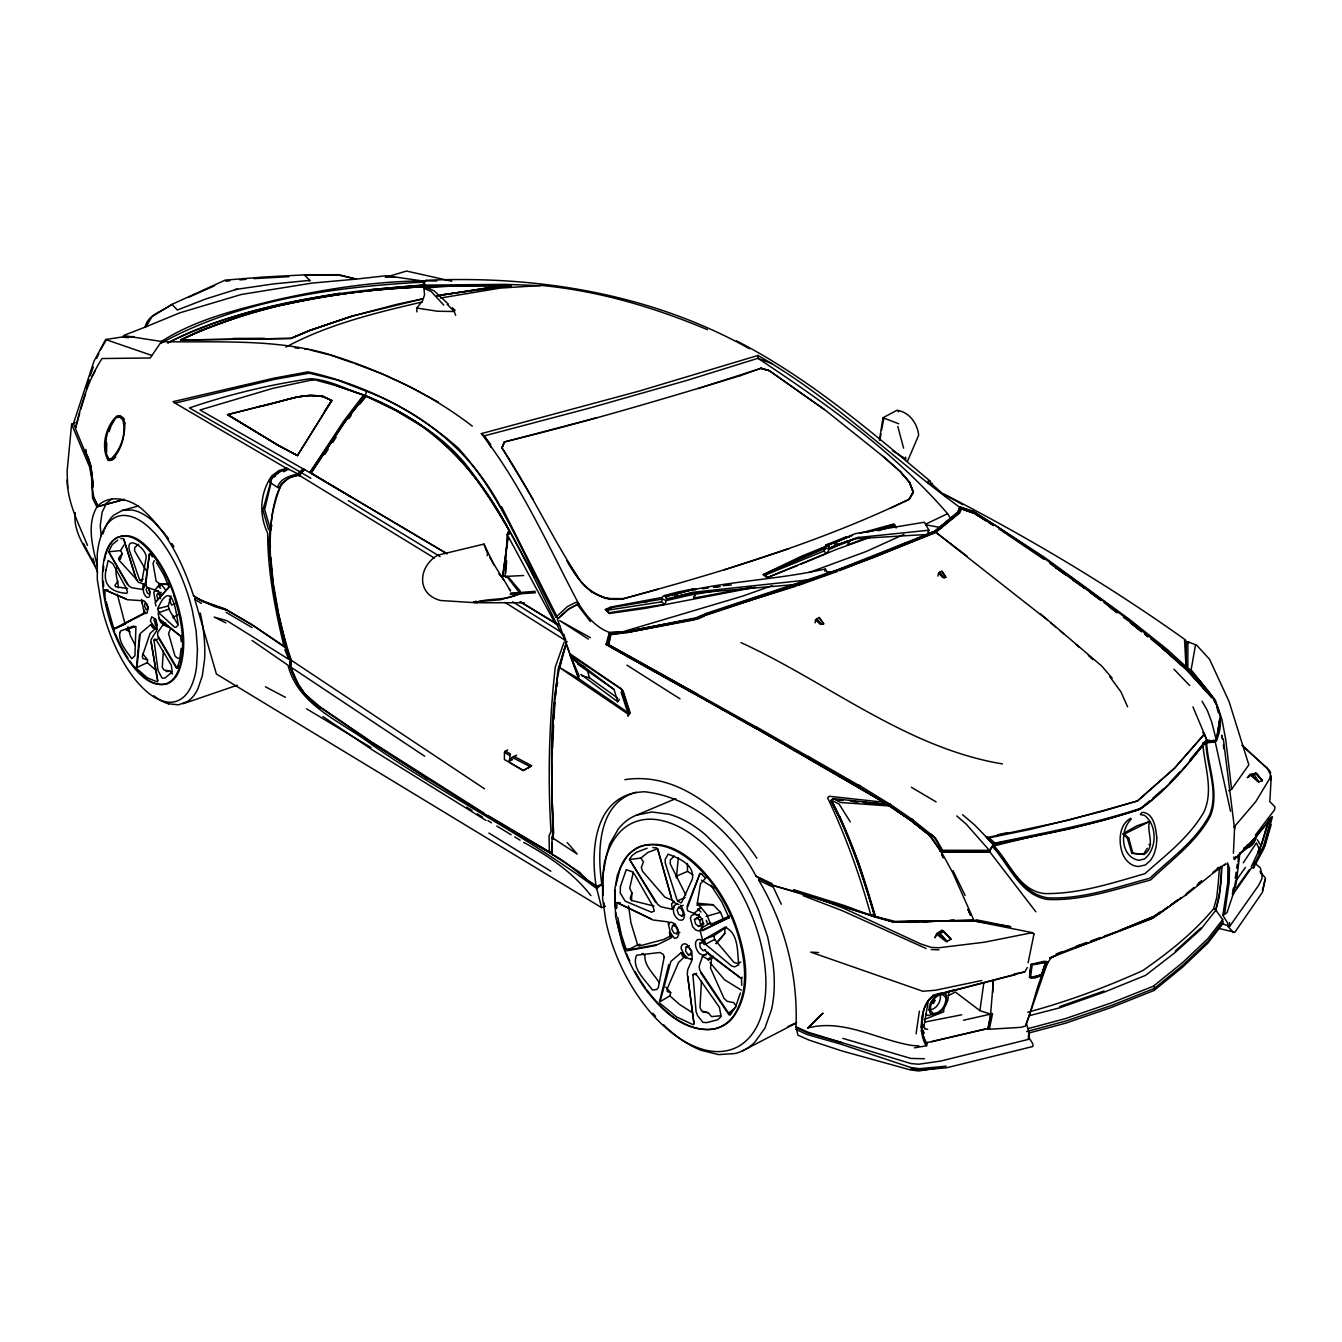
<?xml version="1.0" encoding="UTF-8"?>
<svg xmlns="http://www.w3.org/2000/svg" width="1342" height="1342" viewBox="0 0 1342 1342"><rect width="100%" height="100%" fill="white"/><g stroke="black" fill="none" stroke-linecap="round" stroke-linejoin="round"><path stroke-width="1.5" d="M508.886 534.2L508.903 530.04C477.886 469.499 428.266 418.905 363.548 395.085L336.406 385.758L315.269 379.937L310.187 380.34L272.812 388.358L200.008 409.998L304.819 469.817M730.216 1014.367L730.216 1011.935L734.896 1007.959M1228.735 790.723L1231.62 789.297L1225.716 739.425L1221.79 718.826L1215.298 699.97L1202.197 683.581L1187.821 668.501L1187.905 641.845L1188.844 642.08L1185.758 643.237L1186.143 669.49L1184.55 639.782L1188.056 643.17M702.587 930.711L729.008 917.592L701.245 930.61C701.95 929.402 704.5 921.803 701.262 918.029L698.008 915.177L687.658 910.748L687.037 908.584L700.021 873.256L687.02 906.538M552.216 764.588L552.199 797.802M507.679 749.859L504.475 752.325L504.391 759.522L523.414 770.493L525.997 769.268M1222.025 866.63L1219.358 896.221L1215.852 910.178L1200.889 929.218L1175.374 952.3L1145.615 975.332L1104.231 992.141L1059.727 1007.808L1028.844 1015.793M519.035 592.459L519.018 593.818C505.33 601.132 488.84 597.525 475.051 602.692L440.612 600.511C415.718 594.103 418.419 566.207 437.794 555.169L483.976 544.08L494.024 564.982M975.969 919.74L1010.845 926.752L972.916 920.713L893.202 921.92L773.361 885.468L758.951 878.473L758.784 880.335C784.969 924.303 798.104 975.651 796.024 1026.781L807.716 1032.132L841.92 1042.633L910.95 1063.552L918.515 1064.24L940.423 1061.119L1028.425 1039.396L1028.509 1035.168M716.293 943.778L724.814 933.395L724.948 927.322M127.943 626.731L130.258 635.437L135.324 645.385M1028.425 1039.396L1029.398 1033.977L1026.479 1023.577L1047.733 961.962M117.794 540.021L112.158 544.751L108.652 551.713L128.849 585.951L131.701 587.729L142.487 589.473L143.175 584.508M552.652 747.964L553.575 725.083M1261.799 873.81L1260.306 867.855L1254.166 862.554M553.34 838.901L552.434 804.026M615.206 889.863L615.173 907.041M993.399 980.314L990.329 1017.488L987.729 1028.643L931.415 1041.811M1253.713 773.982L1252.036 775.609L1258.997 781.95L1253.713 773.982L1256.85 773.546L1262.386 780.725L1258.175 781.983L1249.956 774.418L1255.894 773.227M692.908 974.929L696.112 1011.751L697.555 1015.592L702.973 1022.403L706.932 1022.587L717.668 1019.752L721.157 1016.582L719.429 1007.322L697.169 975.617L694.284 973.671L692.908 974.929L696.666 973.369M1233.415 853.21L1234.556 828.853L1223.367 739.224M938.595 573.084L942.872 577.647L945.842 577.362L941.967 571.239L938.595 573.084L937.907 576.121M505.095 575.567L507.175 534.502L509.037 530.023C480.486 478.155 441.82 429.792 386.127 405.603M815.533 619.803L820.381 624.365L823.703 623.829L819.207 617.521L815.533 619.803L815.097 622.856M136.448 667.645L139.484 635.085M631.478 900.817L631.914 892.866L629.683 888.152L633.39 872.065M701.463 981.119L700.004 1007.574L701.614 1010.861L708.257 1012.74L711.512 1016.599L720.587 1015.793M75.219 512.627C72.384 534.602 89.998 553.005 97.698 572.313M992.677 992.845L993.348 980.616M1269.918 800.184L1271.277 775.861L1270.673 779.903M553.944 718.909L554.917 702.42M423.77 285.98L424.022 282.088L425.917 280.327C537.37 275.295 651.088 293.713 749.373 348.685M702.671 922.373L700.776 929.956L698.394 930.945L695.441 929.754L692.64 926.668L690.358 918.482L691.482 915.529L694.334 914.305L698.008 915.177M103.351 571.021L103.669 566.19M703.728 942.738L703.913 939.92M655.735 902.545L629.515 859.383L632.082 855.491L636.645 852.22L647.129 848.245M163.355 651.021L162.265 667.209L163.909 669.893L170.333 671.285L172.464 674.053M685.913 947.267L685.645 951.075L688.161 954.833L690.979 954.783L691.247 950.975L688.714 947.2L685.913 947.267L689.318 945.674M741.723 985.313L741.505 978.67L707.184 953.021M116.687 567.599C114.506 574.779 118.465 580.918 118.314 587.88M505.699 573.403L506.655 561.006M508.719 534.15L509.037 530.023L534.686 577.513M483.137 813.319L551.428 853.16L552.216 842.877M552.552 838.767C552.921 773.126 545.439 704.634 566.794 641.291L559.966 666.907M181.136 648.303L179.61 660.314L177.144 668.333M708.324 952.384L702.47 956.292L699.148 966.374L699.769 970.199L729.276 1014.133L730.216 1011.935M755.412 587.276L646.139 608.228L609.52 613.495L605.376 609.57L610.392 607.104L661.925 597.442L664.005 595.613L678.314 591.906L692.925 589.037L695.626 589.792M512.577 759.572L509.205 761.199L510.48 753.969L505.213 750.983M161.208 343.099L161.409 341.455C196.167 319.245 237.182 309.465 276.804 299.803L278.499 299.417C330.333 287.976 383.678 279.908 436.787 281.015M155.907 670.329L147.335 662.68L147.586 659.845L142.806 653.873M636.209 792.216C597.525 802.835 597.173 851.784 601.82 884.244L596.922 886.19L596.704 888.555L601.568 907.611L605.326 906.236M1254.485 863.426L1253.512 867.905L1252.287 867.637L1251.365 866.613L1261.547 844.806L1269.247 818.721M106.739 442.894L106.538 453.059M676.385 877.869L678.331 857.857M1239.974 852.64L1236.217 883.153L1233.65 893.437L1232.208 893.94L1233.063 894.56L1226.957 912.677L1222.847 915.395L1227.762 882.701L1227.863 865.171M1238.062 858.293L1238.431 854.703M75.236 422.646L71.612 424.223L67.1 471.361L67.754 488.27M1265.137 879.597L1262.537 892.162L1234.858 932.254L1218.268 928.312M145.322 583.619L149.415 553.877L145.708 585.397L147.016 587.36L158.104 591.067L160.436 593.097L161.275 596.469M615.71 885.888L620.272 867.838L626.882 856.565A99.409 56.247 65.5 0 1 641.023 846.081C673.952 836.737 702.168 866.429 718.826 891.205A99.392 56.23 65.5 0 1 733.621 919.371C745.666 950.505 754.338 991.403 731.256 1019.635A99.392 56.247 65.5 0 1 715.974 1028.609C687.221 1034.028 662.713 1010.962 646.794 989.792M1028.408 1033.155L1065.665 1023.174L1111.444 1007.439L1154.07 990.463L1154.305 985.447L1182.772 962.466L1208.035 938.494L1222.663 919.572L1215.852 910.178M427.863 778.964L371.868 742.78L319.027 706.647C304.298 697.89 295.827 682.625 290.493 666.84L291.399 660.868C276.284 613.562 265.162 562.298 272.493 512.493C275.546 497.094 279.438 475.94 299.249 475.32L434.238 557.987M508.366 534.066L508.97 530.023C489.662 497.966 469.851 465.104 440.998 440.612M270.396 546.848C269.088 526.936 272.711 506.79 279.773 488.169M508.484 534.049L509.037 530.023M424.659 756.234L290.493 666.84L291.18 660.197L287.205 650.484L278.834 615.122L273.248 583.183M963.439 1020.256L990.631 1014.116L979.895 1010.627L983.854 982.696M1235.227 878.238L1236.116 872.199M1236.703 868.157L1237.29 864.131M1154.07 990.463L1182.822 966.928L1208.085 942.889L1222.629 923.917L1222.663 919.572M879.446 440.109L882.969 417.748L896.942 410.283C909.406 412.028 917.341 423.435 918.683 435.143L907.511 461.312M555.471 696.347L556.36 690.459M556.964 686.534L557.567 682.608M1219.895 718.675L1216.557 740.197L1215.617 741.505L1206.492 742.428L1199.782 748.584M880.067 439.79L880.956 434.003M881.56 430.161L883.942 418.251M1124.428 832.879L1136.758 825.884L1149.54 821.489C1146.236 832.711 1156.267 845.829 1144.206 854.418L1131.876 853.344L1127.28 837.995L1122.667 833.885M1219.66 719.564L1216.271 740.717L1215.215 741.874L1202.818 743.334C1204.294 765.896 1214.007 790.203 1203.875 812.095C1189.549 837.005 1166.064 854.888 1144.894 873.676C1112.216 883.053 1078.918 894.107 1044.546 893.587C1018.511 890.602 1009.201 861.279 993.03 844.923L996.888 843.933L992.996 844.99M1045.754 961.895L1041.627 974.644L1030.874 977.379L1029.633 975.986L1031.142 964.479L1045.754 961.895L1041.627 974.678L1035.202 976.926M919.387 1011.197L916.066 1033.843M921.132 1027.418L921.82 1023.309M922.508 1019.215L923.195 1015.122M1224.541 914.321L1229.188 882.063L1229.473 868.207L1227.477 862.839M1256.33 835.429L1253.411 843.615L1240.847 852.791M1202.197 683.581L1191.126 669.843L1195.521 644.848M871.361 803.12L863.141 802.348L887.599 804.529L755.227 727.918L607.322 644.999L609.285 633.86L610.644 632.619L625.842 631.73L695.71 617.907L706.077 613.428L836.804 570.098L935.189 531.029L958.607 512.241L960.57 507.477L973.638 511.856L998.381 527.322M610.644 632.619L607.272 644.982L610.056 633.273L624.785 631.897L695.995 618.477C765.309 592.174 837.911 574.326 905.431 543.057M1237.928 861.883L1238.683 857.89M1232.61 891.977L1233.382 888.068M1028.123 962.784L1033.977 934.015L1032.417 932.656L972.916 920.713L893.202 921.92L874.95 917.089L873.273 913.852M607.322 644.999L606.098 644.261L609.453 632.468L624.785 631.965L695.978 618.444M990.832 1013.26L988.131 1029.314L989.557 1028.106L992.61 1013.529M565.737 639.698L560.419 631.696C532.103 574.057 505.565 514.54 465.389 463.879C439.186 432.208 402.415 412.078 365.427 395.571L366.349 391.227L337.513 380.105L309.23 373.16L274.64 379.367L175.047 403.103L173.068 401.644L273.869 378.192L308.073 371.868C363.229 384.064 416.121 410.635 458.394 448.262C502.478 496.808 525.359 560.151 556.007 617.169L558.725 618.327M1235.63 880.989L1233.063 894.56M659.408 1001.904L668.702 964.713M958.49 512.946L959.715 507.276L960.721 507.091L973.889 511.554L1044.781 557.551L1129.914 619.702L1166.483 648.857L1185.54 666.219M958.356 514.12L959.715 507.276C891.793 457.874 831.419 397.333 757.928 355.462L638.96 391.143L481.342 433.617C521.552 485.217 548.257 546.127 578.67 603.766C586.135 615.844 595.731 627.419 609.453 632.468M985.665 1028.844L927.372 1042.533L926.601 1045.737L914.506 1047.834M104.491 560.201L105.313 556.544M271.906 525.41C265.263 543.627 272.443 564.076 272.611 582.831C277.308 608.681 280.679 635.202 290.409 659.744L289.822 665.615C295.341 682.491 305.07 698.461 320.52 707.888C305.087 698.394 295.391 682.491 289.822 665.615L290.459 659.694L286.098 648.136L283.95 646.207L251.508 624.382L225.171 608.899L200.797 600.327L193.55 595.764C182.881 563.321 167.515 531.281 141.313 508.484C129.218 498.738 109.054 493.621 97.261 506.504C88.371 489.729 95.685 469.012 85.519 452.237M145.573 584.256C142.101 587.964 142.772 594.724 147.134 597.475L148.727 597.324A6.811 3.07 72.2 0 0 148.777 589.104M1268.643 820.482L1260.943 845.628L1257.873 851.6M475.135 601.803L476.779 602.743L478.742 601.568L500.667 599.757L520.377 593.768L520.092 590.899L507.88 576.49L506.639 577.395M155.907 601.719L169.159 586.974L155.655 602.122M1257.521 833.6L1255.156 840.394L1251.281 845.762L1249.217 847.07L1246.332 846.165M676.804 933.78L677.676 930.476L675.563 926.366L672.577 925.561L671.705 928.849L673.818 932.958L676.804 933.78L679.84 932.354M824.81 571.256L825.397 568.991C775.911 580.147 724.11 581.052 675.244 593.936L675.865 597.358L667.008 599.589L665.229 596.133L688.463 590.782M1253.512 867.905L1263.912 848.63L1272.401 816.741L1254.804 838.381L1234.372 859.467L1233.684 857.035M740.381 992.963L735.735 1006.5L730.132 1015.089M1027.72 1012.22C1067.209 1001.652 1105.607 987.36 1142.847 970.534C1168.597 952.552 1193.558 932.925 1213.688 908.618L1216.724 897.462L1218.217 883.959L1219.341 868.693L1218.519 867.502L1217.345 868.291M79.664 413.202L75.42 428.668L90.904 465.993L93.219 484.898M80.721 409.344L85.552 393.86M157.366 629.297L155.269 618.997L151.747 616.834L150.388 621.128C158.624 634.145 159.245 624.55 150.874 640.184L157.786 680.813M693.982 1023.493L687.305 973.889L687.708 969.763L692.338 959.362L688.278 958.49L681.283 952.552L670.883 961.409L660.096 1001.702L669.826 995.865L670.715 992.661L665.85 987.108M421.17 425.733L395.185 410.266L365.225 395.823L344.995 421.623L311.042 473.038L447.154 553.827L304.399 469.465L299.081 475.689L300.591 475.303L288.413 469.046L280.495 471.461L271.856 478.054L262.898 510.01L268.601 529.704M170.988 595.814L168.287 606.03L169.411 610.14L177.731 624.349M1271.193 824.592L1264.869 846.265M848.966 537.303L846.634 536.75L826.068 544.869L824.827 546.731L801.057 556.393L763.212 574.644L766.919 577.748L826.89 553.156L829.322 549.348L839.555 544.936L849.838 541.145L847.205 545.003L868.274 537.421M158.977 611.398L158.205 613.512L159.396 620.054L161.057 622.738L163.422 623.862L165.72 623.174L163.087 624.735L157.735 632.401L157.584 635.303L176.792 667.712L178.251 666.068L177.312 667.779M509.255 589.104L510.48 591.017L501.371 575.651L498.956 573.822L500.801 575.903L506.823 576.49L519.404 592.56L519.018 593.818L510.094 594.321M145.037 327.331C147.704 314.347 162.197 311.696 171.323 304.668L225.171 280.126L264.106 277.006L305.322 274.808L338.972 274.707L356.318 279.102L386.16 275.714L422.545 280.948L424.072 282.072L425.129 285.997M472.283 426.135C429.926 393.508 380.642 370.442 329.746 354.573C275.194 338.352 217.521 342.713 161.342 341.64L150.254 357.978L102.009 358.532C88.421 379.585 81.325 403.908 75.538 428.048L73.357 423.787L93.99 361.166L105.649 339.526L123.799 336.741L133.932 336.59M631.914 892.866L630.153 898.519L631.914 900.516L654.024 906.085M676.871 903.485L674.523 905.565C671.872 910.681 674.221 917.106 679.102 919.924L681.904 920.226A8.656 4.949 65.3 0 0 683.296 910.648L681.468 906.638M670.899 935.76L663.82 939.434L639.798 945.858L638.373 945.825L640.084 944.248L637.618 944.902L627.62 950.136L658.05 944.399L670.228 938.393L671.604 937.404L668.534 924.839L669.239 922.575L671.268 922.222A8.622 4.915 65.5 0 1 678.448 931.281M563.858 634.179L566.223 643.741L558.222 668.819C551.226 723.271 550.203 778.427 553.709 833.181L551.981 837.492L552.048 854.351C569.075 862.554 580.952 877.232 597.039 886.357M1025.774 1024.869C1034.783 1002.776 1037.517 976.674 1051.524 957.198M86.19 388.392L89.025 379.4M896.137 528.043L894.426 524.504L866.63 532.438M125.863 598.851L104.793 589.775L105.045 594.875M123.95 545.053L120.545 550.589L122.206 553.558L120.243 559.413L118.7 558.775M102.982 533.948L104.055 530.744M105.733 554.716L107.394 549.834A77.953 34.657 72.6 0 1 114.624 539.149C134.25 526.517 152.787 551.495 161.745 566.425A77.937 34.64 72.6 0 1 172.145 587.897C181.74 614.334 189.054 644.848 178.587 672.124A77.937 34.64 72.6 0 1 170.769 681.937C163.875 686.701 154.816 684.386 148.325 680.075M564.059 642.264L555.286 667.075C549.13 721.61 547.586 776.666 550.975 831.436L549.079 835.814L549.331 852.036M941.648 1067.41L918.834 1070.95L910.446 1069.943L841.904 1050.937L808.924 1040.05L797.869 1035.118L796.024 1026.781M90.166 375.81L93.336 367.037M109.037 431.688L110.883 426.622M556.007 617.169L567.398 606.567L576.037 602.256L578.67 603.766L568.857 609.033L557.383 619.098L569.713 653.588L620.725 688.463L622.571 690.677L629.7 712.837L627.821 716.142L630.103 712.787L623.174 691.197L621.547 689.318L569.88 654.695L578.821 678.716L629.499 713.558L626.831 711.344M609.587 612.623L664.877 604.336L666.236 600.562L695.257 593.986L693.73 598.079L751.671 587.293M339.878 293.193C281.065 303.577 221.027 315.018 167.633 342.982C246.576 303.778 335.869 291.382 422.931 285.125L424.072 282.072C334.41 286.886 240.855 299.534 161.141 343.116L161.409 341.455L123.447 335.617M157.735 608.647C171.776 576.657 176.523 612.556 178.167 625.07L176.003 627.301L174.494 627.133L158.691 612.69L157.735 608.647L168.287 606.03M272.661 477.047L269.725 482.214L277.593 487.465C279.723 478.96 289.62 475.638 297.287 474.179L303.107 468.71M883.137 456.414L900.163 471.478L909.457 482.298L913.499 492.061L909.239 499.258C818.167 542.923 721.073 572.178 623.845 598.566C606.517 601.635 589.524 593.919 579.442 579.694C551.512 537.035 530.174 490.417 501.925 447.892L504.374 441.904C583.804 422.663 662.193 399.396 740.348 375.626M170.786 628.123L168.572 633.558L174.997 656.003L177.48 658.117L180.684 658.603M533.042 499.241L502.009 447.909L504.424 441.988L596.989 417.681M501.925 447.892L504.424 441.937M973.889 511.554L973.286 512.829L973.638 511.856M693.73 598.079L695.341 594.238L721.057 589.893M608.178 611.885L606.852 610.291L661.321 601.904L662.545 599.018L666.236 600.562M159.446 618.058L159.497 619.266L176.255 632.803L180.801 636.192L182.176 635.202M1258.41 853.026L1260.104 849.134M96.708 358.431L98.905 353.416M1192.921 706.882L1204.076 733.319L1203.187 735.332L1174.3 768.446L1137.664 800.771L1103.879 810.887L1031.579 829.121L989.104 837.844L985.632 836.586M1256.095 837.005L1251.298 844.755L1248.043 846.047L1247.02 845.108M1253.361 866.093L1263.577 845.846L1271.411 817.194L1270.773 818.335M742.126 977.161L741.505 978.67L704.416 950.153M1234.372 859.467L1235.764 856.515M601.568 907.611L216.398 674.003L194.808 599.287L195.697 597.408L193.55 595.764M124.051 499.476L105.917 504.407L102.093 512.241L100.231 525.829L101.22 535.676M124.471 335.114L146.093 326.743L151.965 316.628L172.028 304.399L177.345 310.019L205.695 298.998L237.467 289.016M487.112 555.672L487.75 554.38L483.976 544.08M666.773 599.555L693.898 593.349L667.008 599.589L666.32 596.2L665.229 596.133M142.487 589.473L144.114 586.236M154.364 560.587L153.005 563.254L156.192 581.422L161.761 585.112L165.703 590.027M990.95 848.144L989.171 851.549L986.437 851.952L941.061 851.885L931.314 836.787L911.621 821.036L887.8 804.697M891.256 507.796L909.239 499.258L913.114 492.095L909.574 482.298L900.281 471.495L883.086 456.431L824.525 409.545L769.318 370.694L760.914 368.245L740.281 375.693M161.258 592.359L157.735 593.416L156.729 595.278L157.651 598.817M1029.482 977.563L1030.874 964.462L1044.328 961.224L1046.945 961.711L1042.566 975.215L1035.454 977.848L1030.941 978.284L1029.817 976.959M683.162 905.296L678.566 907.427L677.106 910.077L678.716 914.405L681.803 916.1L684.873 914.674M836.821 541.581L846.433 537.689L827.192 545.288L855.491 533.596L924.353 522.239L928.999 530.207L927.825 532.338L933.495 533.328M1026.227 1024.751L1025.523 1026.043L1020.725 1027.351L988.131 1029.314M681.803 916.1L683.279 913.432L681.652 909.104L678.566 907.427M92.078 376.381L94.963 371.281M909.104 499.224L913.164 492.078L909.524 482.315L900.147 471.495M105.917 504.407L96.943 506.991C86.274 524.688 92.799 547.637 97.463 566.425M926.601 1045.737L925.494 1044.646C918.029 1031.73 920.377 1000.411 935.944 994.925L1024.768 971.91L1027.318 967.515M960.57 507.477L957.4 512.476L933.881 532.137L932.539 531.818M100.365 350.061L105.75 340.851M297.488 455.542L331.675 400.671L322.214 395.924L309.868 395.504L297.555 396.913L227.687 414.644L278.499 445.527L297.438 455.492L331.726 400.604L322.164 395.94L309.901 395.487L297.723 396.98L227.536 414.628L278.582 445.578L297.488 455.559L278.582 445.578L227.536 414.628M629.515 859.383L657.681 904.424L661.002 906.806L672.292 909.289L674.523 905.565M985.062 850.912L939.702 850.845L943.023 851.818L986.856 852.17L989.557 851.549L993.03 844.923M299.081 475.689L301.011 472.468L304.919 469.65L300.96 472.451L310.858 478.272M505.598 577.379L506.286 576.272M111.487 424.944L114.657 419.861M370.962 289.604L422.898 285.141L425.917 280.327M937.001 933.428L935.005 937.605L937.001 933.428L941.916 930.241L943.174 930.744L950.941 939.266L946.362 941.765L937.186 934.653M270.782 477.333C259.828 494.326 259.073 515.06 267.662 533.16C267.679 571.457 275.076 609.117 283.95 646.207M1144.189 853.126L1147.259 848.329M311.109 473.072L345.028 421.656L354.624 408.572L365.963 396.326L359.673 404.244M704.466 939.266L725.015 927.238C738.922 933.059 737.278 952.434 738.721 964.864L734.577 966.844L731.876 966.173L705.506 944.265L704.466 939.266L713.843 935.76L726.659 926.986M324.798 454.401L328.22 449.218M332.749 442.407L336.154 437.291M1204.076 733.319L1207.297 741.74L1216.305 740.113L1217.144 738.872C1232.744 698.779 1188.693 673.936 1165.577 649.847M153.994 640.235L154.816 639.027L156.41 640.184L171.273 665.196L172.246 671.939L164.915 678.113L162.046 678.079L158.054 670.581L153.994 640.235L157.5 639.228M324.395 411.39L331.726 400.654C308.375 387.234 281.048 403.741 257.161 406.861M650.836 918.683L617.001 902.545L616.649 908.517M1243.279 862.822L1256.447 842.86L1259.148 848.916M1233.65 893.437L1251.499 867.838M1231.62 789.297L1248.832 764.823L1229.071 701.564L1209.578 659.308L1196.628 645.15L1187.905 641.845L1185.758 643.237L1186.412 669.591L1201.224 685.745L1186.496 669.591L1162.172 648.152M1222.629 923.917L1229.758 926.248L1258.561 885.468L1261.933 878.708L1262.151 875.588L1260.49 872.25M1245.359 867.452L1236.385 880.151L1236.234 875.991M1236.821 887.431L1249.486 869.515M117.962 581.12L114.909 585.414L115.597 586.706L127.574 588.551M580.868 674.372L617.689 701.732L614.099 689.536L570.954 656.926L569.88 654.695M713.273 956.242L711.562 958.574L710.505 968.119L724.026 998.431L727.179 1001.3L733.789 1002.659L736.473 1006.634M348.769 418.704L351.151 415.466M345.028 421.589L365.242 395.924M702.47 956.292L708.408 959.564L710.22 957.114M826.84 546.194L763.212 574.644L765.024 575.181L823.602 551.21L825.884 548.157L829.322 549.348M617.689 701.732L619.484 699.367M832.074 543.476L827.444 545.573L829.406 548.408L835.848 545.037L833.617 542.789L835.932 545.691L831.034 547.737M1255.34 835.177L1274.665 809.679L1274.9 806.777L1269.515 801.325M1222.931 921.87L1208.32 940.826L1183.191 964.881L1154.321 988.417L1111.713 1005.393L1065.934 1020.994L1026.664 1031.545M122.206 553.558L118.901 557.718L119.371 560.62L137.471 580.365M893.202 921.92L875.353 916.569C864.03 876.628 850.895 836.871 831.369 800.1L833.147 798.591L887.297 804.395L908.618 818.838L928.765 834.489L941.799 852.707L952.619 872.451L973.873 920.243L972.849 920.713M416.892 311.881L416.808 308.039L422.428 301.011L424.542 294.988L423.921 288.262L426.421 287.674L434.087 290.811L448.262 303.997M509.205 761.199L512.275 757.374L516.586 755.177M1247.255 777.756L1249.956 774.418M1269.482 819.928L1253.881 838.935L1238.498 855.122M1189.7 760.226L1205.116 741.505L1214.091 740.599M154.867 590.144L157.534 586.924L161.761 585.112L157.987 586.202M1202.717 732.413L1204.411 734.292L1174.451 768.295L1137.664 800.771M1204.411 734.292L1207.045 740.499C1187.1 764.571 1167.322 789.213 1141.824 807.733L1140.901 808.203C1093.344 824.005 1043.975 832.896 995.026 843.095L992.711 843.984L987.041 838.079M1179.652 772.069L1170.19 782.118M715.94 943.426L724.814 933.395M309.163 281.149L309.868 280.361L304.5 275.093L338.05 274.993L356.318 279.102L312.032 283.095L241.359 294.468L179.845 312.82L146.093 326.743M911.587 818.922L935.408 837.911L942.57 850.274L989.322 850.325L994.103 845.024L974.46 824.793L962.566 814.711M1234.019 827.108L1255.776 801.644L1269.784 778.394L1270.388 774.368L1267.2 768.261L1241.937 745.38M1248.446 777.37L1250.375 775.24M270.044 481.862L271.084 482.617L264.659 509.675L270.396 529.134M693.663 913.583L701.111 907.712L706.781 914.422L710.639 924.437L729.612 915.965M283.85 471.83L288.413 469.046L287.003 468.157L279.086 470.572L271.856 478.054L275.328 476.225M630.254 859.467L641.023 858.041L647.733 852.489L657.647 848.748L671.889 899.559L673.751 902.461L678.884 904.575M123.162 624.181L140.021 616.028M832.476 799.497L830.983 800.973C850.66 837.458 863.208 877.349 874.967 916.938L803.942 893.94L773.529 885.67L756.15 876.292C733.94 834.137 693.462 797.249 644.663 791.763C595.043 793.457 590.144 847.909 596.1 885.972M1163.078 789.113L1152.744 798.356M674.271 856.028L670.346 859.87L670.262 863.946L685.779 894.896M807.85 1027.989L822.864 1013.294L807.85 1027.989C843.632 1018.444 877.685 1040.016 912.275 1045.502L919.002 1045.921M684.386 956.846L678.549 962.533L667.108 989.004L667.259 991.52L670.715 992.661M933.445 1003.464L935.055 1000.193L932.724 1002.508L933.445 1003.464L930.811 1002.373M155.42 628.526L150.119 633.407L142.269 656.372L143.04 658.62L147.586 659.845M703.745 924.051L698.578 926.433L695.525 923.917L694.485 919.522L699.601 916.234M698.578 926.433L703.694 923.145M559.48 617.236L568.371 609.117L578.67 603.766M815.835 897.63L843.715 908.266L920.679 943.896L931.18 947.368L938.595 947.788L984.34 942.218L1032.417 932.656M1175.223 951.126L1200.738 928.077M303.812 469.113L298.813 474.984L289.302 477.853L281.317 483.841L279.522 487.649L277.593 487.465M115.764 457.052L112.46 459.853L109.843 460.121L107.947 457.672M614.099 689.536L577.798 664.223L584.827 666.94M706.513 877.215L700.474 883.707L697.236 903.736L701.111 907.712L697.655 909.121M936.582 531.566L958.524 513.198L961.09 508.803L974.359 513.516M138.595 544.298L134.77 547.502L134.552 550.79L146.01 570.283M601.82 884.244L603.346 887.985L601.82 884.294L596.704 888.555C525.661 835.227 444.588 795.336 371.415 744.374C341.472 721.409 298.192 705.875 288.01 665.246L252.061 640.453M825.884 548.157L767.976 572.749L765.024 575.181L767.171 576.892M1149.691 800.872L1139.073 809.679L1105.288 819.828L1069.306 828.953L994.539 844.554M153.86 627.133L150.841 624.584L140.222 633.541L137.001 667.427L147.335 662.68M933.747 532.137L957.618 512.476L959.715 508.098L973.252 512.812M1202.885 743.334L1205.116 741.505L1214.242 740.599L1205.921 740.818C1187.267 766.299 1166.215 790.186 1140.65 808.941C1093.109 824.76 1043.891 834.489 994.724 843.598M937.639 994.724C932.136 998.633 926.483 1006.903 930.526 1013.512L932.69 1014.669C941.614 1014.72 950.069 1002.692 945.54 994.556L943.392 993.399M829.406 548.408L848.731 540.658L847.976 541.044M1185.338 895.567L1210.635 875.185M1198.339 883.372L1201.476 880.838M1186.143 893.806L1193.994 887.481M1197.131 884.965L1201.845 881.174M1212.967 872.334L1219.375 867.284M144.215 613.009L114.64 628.542L125.141 624.248L117.324 594.338M939.098 934.955L940.407 933.026L944.08 931.65L950.941 939.266L943.577 931.902L942.034 931.6L938.93 933.797L947.368 941.665L940.474 933.898M97.261 506.504L104.173 504.877L111.856 499.056M1211.558 874.38L1225.246 864.03M1167.959 906.856L1151.419 918.8L1075.11 947.955M1171.264 904.474L1177.873 899.694M1181.43 897.597L1153.382 917.861L1049.679 958.054M271.285 476.192L279.086 470.572M1160.042 911.99L1153.432 916.737L1117.92 931.13M690.711 959.496L692.187 958.44L691.868 951.327L686.953 944.567A8.656 4.932 65.7 0 0 681.082 948.408L684.974 955.957M1158.045 914.472L1186.227 894.661M674.271 901.22L671.604 903.803L672.292 909.289M702.621 927.473L710.74 922.591L707.57 924.47M606.852 610.291L610.694 607.708L662.545 599.018M1248.194 846.215L1243.715 847.993M1234.556 828.853L1235.093 826.638M174.376 616.783L177.781 614.619M835.11 545.506L857.236 537.605L928.999 530.207M527.658 768.278L530.979 766.299M510.245 762.81L523.145 770.576L531.7 765.678L514.103 756.418M834.137 542.94L835.731 542.034L837.156 544.265M141.497 599.371L144.231 613.21M1224.256 865.154L1226.353 863.98M141.564 615.19L144.634 613.495M285.88 347.108C328.304 324.244 375.794 312.787 422.428 301.916M1051.474 957.802L1056.959 954.917M128.949 337.479L123.179 337.245L128.798 337.429M705.506 944.265L714.632 939.467L713.843 935.76M1256.129 773.109L1251.935 774.686M938.93 933.797L940.407 933.026M741.941 1051.138L796.578 1022.856M948.358 995.63L955.336 992.006L979.895 1010.627M168.538 703.812L178.536 704.818L187.444 701.547A97.228 43.514 72.6 0 0 197.861 688.899L202.357 675.714L204.571 659.341A99.895 44.705 72.6 0 0 201.753 620.038L200.277 613.026M188.719 297.236L214.619 285.729M1252.036 775.609L1253.68 774.787M131.063 620.574L114.255 629.079M839.505 540.323L846.634 536.75M385.506 277.324L406.525 271.05L451.868 281.233M180.667 340.08C283.162 291.08 399.279 284.252 511.185 285.645L488.924 287.758L436.787 295.861L488.941 287.674L511.101 285.678C399.144 284.118 283.128 291.415 180.482 339.996L290.862 338.419L309.985 330.434L351.94 316.142L422.73 298.847L396.578 304.399L351.99 316.209L309.901 330.367L290.778 338.436L180.482 340.029L201.266 330.182L240.671 316.192M925.879 524.051L947.569 513.684L950.589 518.364M1050.081 957.852L1054.091 955.94M672.577 925.561L675.613 924.152M688.161 954.833L691.214 953.407M705.54 949.733L703.04 950.69L700.172 947.469L699.803 943.258L704.416 941.128M696.515 917.643L699.585 920.159L702.671 918.75M694.485 919.522L699.115 917.391M385.506 277.308L394.766 276.972M697.135 619.316L704.449 615.978M903.954 534.401L866.227 551.495L808.991 572.531M787.687 1026.613L794.85 1023.376M813.403 579.325L692.187 592.376L667.393 598.817M677.559 900.868L681.082 902.965L681.921 901.908L692.438 878.842C694.586 864.583 678.951 858.192 668.131 854.166L665.162 859.45L665.263 863.04L676.62 898.754L677.559 900.868L685.091 897.496M935.458 1013.613L928.094 1015.525L925.443 1013.998M675.932 876.443L687.49 871.377L687.372 863.376M827.444 545.573L834.087 542.688M740.818 962.063L737.412 963.522L733.873 962.331L714.632 939.467M831.285 547.62L842.457 543.057M290.862 338.419L309.901 330.367L351.99 316.209M1149.54 821.489L1124.328 834.12L1128.723 838.163L1132.9 853.244L1144.206 854.418M603.195 895.064A127.255 72.317 65.5 0 1 604.504 862.436L609.687 843.984L618.226 829.155A123.867 70.421 65.5 0 1 636.561 815.148L675.831 798.607M1119.949 930.459L1157.223 914.925M801.359 563.992L836.284 549.448L869.935 537.421M708.14 960L711.562 958.574L708.408 959.564M835.965 542.202L852.388 535.458M932.69 531.902C858.88 564.613 782.185 589.792 705.355 614.368M766.919 577.748L797.534 565.536M1033.977 934.015L1032.183 932.875M1057.177 954.162L1080.243 944.969M138.444 505.968L122.441 510.396L114.003 514.992A97.178 43.447 72.7 0 0 104.609 529.151M924.051 1019.568L943.694 1011.834L943.745 1008.429L947.821 1000.427L948.794 991.587M1055.902 954.128L1061.639 951.897M699.803 943.258L702.302 942.285L704.215 944.449M849.469 540.91L858.997 537.32M687.372 591.117L692.925 589.037M175.466 603.598L171.575 605.041L169.428 599.488M839.371 570.719L935.022 532.875M860.121 533.277L893.789 523.967L895.064 526.014M1076.888 945.959L1086.684 942.436M1090.593 941.027L1100.39 937.521M1104.298 936.112L1116.058 931.885M772.036 585.682L742.864 596.049L620.004 632.602M797.97 585.498L837.492 571.407M158.691 612.69L169.008 609.033M1059.593 1006.601L1104.097 990.95M135.777 626.395L125.93 629.784L130.124 631.847M183.166 703.745L237.282 685.208M706.278 615.139L752.745 599.622M643.036 953.407L641.795 953.827L644.982 955.135C643.791 965.619 654.225 974.158 659.14 982.663M836.989 544.886L855.676 538.729L924.001 534.636M724.412 569.847L788.794 548.66M234.934 289.57L273.399 283.934L309.868 280.361M754.724 599.018L796.007 586.118M139.702 580.214L141.833 581.489L145.775 559.597C149.583 549.968 125.712 533.294 129.302 550.035L139.702 580.214L143.191 579.14M698.041 388.593L760.948 368.329L769.369 370.694L824.441 409.629M636.561 815.148L651.843 811.994L668.886 814.225A127.373 72.434 65.4 0 1 705.238 834.539L722.868 851.935L738.989 873.256A124.169 70.707 65.4 0 1 758.565 910.329L767.641 936.733L772.908 962.935A127.423 72.468 65.4 0 1 771.449 1009.771L764.89 1028.19L754.841 1042.147A124.068 70.522 65.3 0 1 734.577 1053.587L718.524 1054.611L701.329 1050.35A127.305 72.334 65.4 0 1 666.471 1027.603L663.703 1024.835M878.121 530.778L895.399 525.494M1136.758 801.224L1068.249 820.264L987.007 837.626M942.034 931.6L943.04 931.298M1207.045 740.499L1205.921 740.818L1209.528 740.18M954.229 989.842L932.656 996.049L928.396 1000.193L923.967 1026.462L924.705 1028.71L927.658 1029.381M706.093 916.401L720.503 912.308L723.539 919.622M1015.324 974.661L935.357 995.378C920.142 1000.83 919.136 1030.975 926.165 1043.824M590.765 591.436L605.812 598.482L623.829 598.666L658.1 589.188M932.623 995.378L942.436 992.661M104.173 504.877L124.269 499.409M1028.224 1028.593L1065.582 1018.561L1111.31 1002.893L1153.935 985.984M666.32 596.2L674.456 594.02L675.865 597.358M675.244 593.936L688.396 590.43M667.008 599.589L665.666 596.435L674.54 594.154M665.666 596.435L684.269 591.99M994.372 844.42L1008.11 840.981M1041.241 834.254L991.822 846.433M427.729 287.742L457.001 285.661L511.101 285.678L442.86 294.636M440.327 298.041L499.912 288.127L541.715 285.46C598.817 290.929 654.711 307.486 707.469 329.696M644.261 602.105L648.253 601.25M981.757 980.532L935.391 990.245L922.843 991.252L810.753 952.132L818.586 952.552M997.727 834.707L1007.909 832.577M611.331 608.379L605.376 609.57L609.52 613.495M1014.116 974.024L1024.768 971.91M284.168 304.634C332.598 294.586 381.916 286.853 431.487 286.92M925.678 1021.883L961.711 1014.804M625.892 632.753L695.106 619.702M656.423 945.405L627.184 950.757M120.545 550.589L109.256 551.747M826.068 544.869L829.222 544.382M703.56 588.618L707.519 588.014M713.458 587.142L719.413 586.253M122.441 510.396L132.254 510.061A99.862 44.689 72.6 0 1 154.229 522.29L165.418 534.452M120.948 538.729L123.112 538.427M929.369 921.182L923.229 922.038L933.529 921.35M624.886 779.668C680.042 771.08 728.32 815.617 756.854 858.243M989.557 1028.106L987.729 1028.643M629.7 712.837L627.754 710.488L621.967 691.583M1149.02 844.537L1150.614 844.336M706.177 954.816L702.772 955.219L699.316 953.39A8.723 4.949 65.5 0 1 695.793 941.816L697.471 939.568L700.172 939.484L703.158 941.53M692.271 589.708L696.263 589.255M702.235 588.584L708.224 587.897M714.196 587.226L720.184 586.555M114.036 627.905L117.039 627.57M932.422 483.422L927.976 483.288L928.127 481.09L930.526 481.442C869.465 430.128 807.834 377.488 736.473 340.834M1131.876 853.344L1132.9 853.244M624.064 632.921L610.392 634.716L608.379 645.854L636.98 661.958M225.791 281.183L229.834 280.814M239.933 279.891L246.005 279.337M254.091 278.616L288.815 276.687M723.372 585.666L731.356 584.961M520.713 592.443L535.19 591.285M800.486 584.089L690.727 593.416L675.731 596.687L674.456 594.02M104.793 589.775L107.981 589.91M950.019 920.243L954.128 919.958M520.377 593.768L535.424 592.795M924.47 1058.737L910.899 1058.435L842.826 1038.372M626.714 949.23L630.119 949.046M118.163 417.026L121.434 416.842L124.437 419.375M507.31 576.339L523.632 575.517M165.922 671.503L170.333 671.285M617.001 902.545L620.373 902.814M510.799 592.963L519.404 592.56M959.983 508.098L973.286 512.829M696.8 905.145L712.971 904.693L720.503 912.308M928.983 1009.922C935.911 1009.972 941.027 1002.071 940.407 995.596L939.35 993.785M932.036 921.266L896.154 921.635L875.353 916.569L858.662 863.208L839.656 816.305M944.583 920.947L973.873 920.243L896.154 921.635L925.762 921.417M386.462 276.955L387.62 276.938M232.938 338.436L264.491 338.318M524.286 602.759L476.779 602.743L475.89 601.065M422.898 285.141L504.894 284.353L540.189 285.661M623.845 598.566C597.475 603.85 577.815 582.092 567.096 560.755M159.346 584.256L169.109 584.407M697.404 903.233L712.971 904.693M158.675 584.072L168.522 584.324M946.227 1066.185L919.371 1068.702L910.564 1067.444L840.914 1044.177L807.263 1034.565L795.806 1029.364M931.231 949.549L938.88 949.851M652.833 847.607L656.607 847.842M890.602 806.056L840.713 802.499L833.147 798.591L830.883 800.805C850.476 837.442 863.107 877.4 874.95 917.072M842.675 800.419L838.599 800.05L842.591 800.419M859.014 801.912L850.845 801.174L856.968 801.778M875.47 803.506L887.8 804.663L910.245 819.979L929.922 835.764M295.005 347.863L298.83 348.333M304.567 349.037L308.375 349.507M1127.28 837.995L1128.723 838.163M168.069 627.066L163.087 624.735M158.104 591.067L155.555 590.732L153.76 592.074L155.286 601.25M910.581 1068.937L919.438 1070.161L946.462 1067.813L1032.887 1046.492L1032.921 1043.959L1029.247 1038.188M702.503 1011.935L708.257 1012.74M826.756 571.608L830.664 572.313M925.577 524.772L941.899 527.792M157.35 681.937L147.301 677.827L136.934 668.769M416.808 308.039L437.693 311.26L454.233 311.495L454.988 310.136L452.288 307.721M1002.424 763.917C906.152 747.88 827.947 682.508 740.985 642.6M1045.636 962.516L1032.149 964.965L1030.706 975.986L1031.579 977.077M700.474 873.776L701.95 874.145M310.27 349.994L329.209 354.858M299.266 471.411L189.49 407.934C228.694 394.498 269.155 384.751 310.153 378.729C329.411 379.534 347.226 389.918 365.427 395.571L363.548 395.085L343.887 420.868L309.968 472.418L344.76 421.187L364.588 395.538L365.963 396.326M160.201 619.769L180.801 636.192M898.704 423.77L882.969 417.748M141.229 600.646L127.373 599.706L105.381 590.094M581.673 675.647L589.507 677.844L617.806 698.159M793.541 889.629L844.823 905.665L874.967 916.938L871.444 914.758M841.92 1042.633L807.985 1033.021L796.443 1027.62M760.914 368.278L769.318 370.694M226.681 610.09L214.468 606.534L195.63 597.375L202.105 601.384L226.63 610.09L253.168 625.573L286.098 648.136L284.873 649.83L288.882 659.375L226.899 620.692L214.2 617.085L225.859 622.889M1185.842 643.288L1186.798 643.59M926.131 948.526L842.139 910.614L803.204 895.701M693.361 1024.785L676.569 1016.951L660.063 1003.346M105.649 339.526L151.663 355.378M552.048 854.351L579.476 872.065L587.159 880.235L596.922 886.19M146.412 584.844L138.561 582.327L136.498 579.929L123.732 539.081L135.777 577.949M336.406 385.758L365.427 395.571M331.105 355.345L352.862 362.877M974.762 512.577L961.694 508.199L959.731 512.963L936.33 531.784L873.91 557.4L798.859 584.726L707.2 614.267L696.85 618.763L628.475 632.317L610.962 634.112L608.647 644.848L696.934 693.915M354.842 363.548L381.933 373.814L410.702 387.083L438.431 402.181M772.573 363.867L757.978 358.297L687.121 380.34L588.618 408.337L484.311 435.882L481.342 433.617M927.372 1042.533L925.795 1041.912L921.166 1030.706M672.644 900.297L664.961 897.211L642.482 871.226L641.308 867.418L643.439 861.95L641.023 858.041M1187.821 668.501L1191.126 669.843M943.594 493.822C1027.335 536.985 1108.911 585.263 1185.607 640.017M423.921 288.262L431.151 291.499L443.766 305.087M520.126 601.853L558.389 625.171M756.15 876.292L772.12 883.657M758.784 880.335L773.327 887.23L781.296 904.223M366.349 391.227C423.787 413.017 472.787 453.579 501.287 508.299M512.275 757.374L529.973 766.534M617.639 902.948L652.95 919.975L668.383 921.92L668.534 924.839M265.431 686.802L285.393 697.32M671.604 937.404L669.977 936.531L669.423 932.22M946.613 495.785L962.868 504.709M606.098 644.261L754.271 726.995L883.875 802.248L829.222 796.276L827.595 797.785C845.51 835.479 859.752 874.867 870.773 915.093M691.616 1012.17L679.388 1004.353L669.826 995.865M638.792 662.965L694.804 694.116M757.106 727.515L607.54 643.975M590.379 637.651L559.681 620.608L588.4 639.077M695.424 694.2L756.452 728.857M808.136 756.318L860.222 786.127M808.689 758.666L859.232 787.402M755.882 726.559L809.411 757.291M755.328 727.884L857.924 786.395L889.142 805.72M350.883 496.892L311.042 473.038M226.093 612.321L252.145 627.603M823.602 551.21L826.89 553.156M911.403 787.301L936.146 801.912M306.53 708.794L370.962 747.511M484.512 814.326L552.719 854.518L484.563 814.326L426.303 777.806M473.508 601.77L475.051 602.692M487.834 815.416L551.428 853.16M175.047 403.103L288.681 469.633M348.35 500.65L440.075 556.595M520.344 601.702L559.631 625.473L556.259 623.107M496.808 826.051L511.151 834.758M514.741 836.938L520.109 840.193M523.699 842.373C548.895 856.179 573.151 872.719 590.933 895.634M858.914 785.12L890.451 804.512M504.475 752.325L509.708 755.529M486.056 820.465L373.328 750.497L322.919 716.561M488.874 833.03L550.857 871.21M741.321 990.128L724.512 979.744L709.968 962.499M155.672 629.281L152.736 627.653L150.841 624.584M990.228 523.363L993.617 525.477M194.808 599.287L201.401 603.397M987.93 521.988L993.566 525.477M484.294 813.319L373.294 742.982M892.413 450.593L905.917 459.048L905.565 457.136M512.678 601.753L560.419 631.696M687.44 871.344L692.824 874.716M701.53 880.167L714.145 888.068M504.894 602.39L565.032 640.184M1213.688 908.618L1215.701 909.893C1219.291 895.819 1222.428 880.62 1221.052 866.16M626.865 665.112L680.008 698.846M466.697 807.146L471.998 810.501M477.299 813.856L482.6 817.211M487.901 820.566L491.424 822.797M370.325 741.64L427.897 778.981M551.981 837.492L577.211 854.066L567.18 842.524M686.114 958.339L682.441 956.041L681.283 952.552M484.512 788.794L291.18 660.197M997.24 526.584L1045.049 558.909M998.733 528.748L1005.611 533.445M1006.752 534.183L1043.673 559.178M887.297 804.395L908.618 818.838M628.643 714.464L558.876 667.125L578.821 678.716L566.223 643.741M371.533 741.858L320.268 706.966L306.278 695.173M661.321 601.904L664.877 604.336M889.125 803.489L912.946 819.962M1049.981 563.573L1056.808 568.421M1067.058 575.701L1075.596 581.757M1084.118 587.813L1095.844 596.351M1072.677 579.761L1084.604 588.232M1072.644 579.778L1084.571 588.266M1043.858 558.155L1090.979 591.688M1204.982 741.556L1206.659 742.763C1207.766 766.785 1219.677 792.149 1210.518 815.785C1196.678 841.954 1171.784 859.736 1150.799 879.798L1149.977 880.218C1116.544 888.857 1082.809 901.019 1047.817 899.459C1020.088 895.366 1009.268 864.902 992.526 846.567M146.949 679.052L140.038 673.265M1089.754 590.899L1130.149 621.245M1103.996 602.508L1117.03 612.371M1123.539 617.286L1128.437 620.994M1091.314 593.13L1101.094 600.495L1089.721 591.872M1110.857 607.876L1117.383 612.791L1109.247 606.634M967.146 556.242L935.038 531.7L1047.548 620.088M1144.81 634.162L1148.014 636.712M1162.424 648.186L1184.684 668.148M1144.676 634.145L1147.863 636.695M1128.874 620.423L1166.869 650.702M1130.065 622.218L1134.846 626.043M1138.016 628.593L1141.203 631.143M1150.748 638.792L1171.197 655.601M1260.037 871.478L1265.456 878.104L1262.403 890.685M1040.419 613.78L1101.614 665.934L1112.182 678.18M1050.736 622.822L1055.517 626.899M1060.297 630.992L1063.485 633.709M1076.217 644.596L1079.404 647.33M956.762 815.953L966.274 824.189L989.322 850.325M930.593 483.019L945.925 496.523M989.104 837.844L995.026 843.095M157.735 593.416L159.631 595.11L160.554 598.666M1174.216 658.285L1187.804 670.446L1206.475 691.533M930.828 833.986L934.049 836.871L941.195 849.218M1088.345 655.466L1092.807 659.543M1242.658 745.85L1269.415 770.375L1270.74 772.975M578.268 663.82L570.954 656.926L579.291 676.234M158.406 586.337L160.537 588.333M698.058 909.272L700.943 912.04M816.59 618.612L821.958 624.516M447.188 304.298L454.233 311.495L455.676 315.37M1173.914 669.172L1189.683 685.51M939.601 572.028L944.315 577.916M138.679 671.805L132.942 665.112M1109.834 676.703L1120.956 691.885L1127.599 706.781M1257.202 774.636L1262.386 780.725L1256.347 774.116M701.094 873.508L704.936 877.702M590.446 621.598L577.496 604.873M1186.747 668.92L1211.675 697.756M1035.839 911.805L989.557 851.549M652.866 1013.26L655.517 1016.297M947.569 513.684C893.923 451.482 825.917 403.64 757.978 358.297L757.928 355.462M150.019 553.927L152.502 556.913M819.207 617.521L823.703 623.829M680.579 905.28L681.35 906.236M1202.533 687.389L1205.116 690.66M827.192 545.288L829.524 548.324M993.214 845.93C1009.989 863.711 1020.591 893.621 1047.733 897.832C1082.591 899.476 1116.141 887.179 1149.339 878.373L1150.161 877.936C1171.113 858.159 1196.091 840.713 1209.712 814.644C1218.804 791.411 1206.777 766.483 1205.871 742.864M941.967 571.239L945.842 577.362M490.82 444.672L484.311 435.882L491.122 447.423M166.492 535.928L168.656 538.88M828.266 545.238L830.01 547.62M156.846 560.654C148.174 548.375 133.864 530.878 116.905 537.588A77.551 34.456 72.6 0 0 104.978 555.185C99.375 578.184 103.938 602.34 111.067 624.466A77.568 34.456 72.6 0 0 127.222 658.402C135.928 670.899 149.163 688.211 166.559 683.665A77.551 34.456 72.6 0 0 179.425 667.477C186.102 643.925 181.271 618.813 173.974 595.999M729.092 1014.938L700.709 972.849M710.908 885.183L721.811 901.941L729.159 918.045M129.989 661.069L131.935 663.871M299.3 685.695L303.745 692.12M645.619 988.266L640.184 980.163A99.425 56.263 65.5 0 1 635.152 971.608M567.163 560.738L579.442 579.694M176.557 668.366L158.088 637.316M1222.847 915.395L1227.645 922.91L1228.014 926.534L1233.566 932.573M156.41 562.365L163.774 574.846L169.092 587.276M171.877 543.493L173.94 546.781M850.308 821.858L839.119 804.11L831.369 800.1L839.371 816.909M489.847 557.551L503.602 580.029M128.044 658.268L124.336 652.212A77.953 34.657 72.6 0 1 115.261 633.458M1257.32 839.74L1260.155 844.554M897.882 410.551L898.62 411.793M127.406 584.592L108.652 551.713M1214.191 700.893L1215.986 704.013M1202.08 701.262L1207.314 710.388L1211.709 722.03L1216.305 740.113M507.175 534.502L555.353 623.795M670.212 932.858L674.59 938.31L677.123 937.756L678.532 935.189L678.431 931.281M83.506 543.51L94.997 565.72M825.397 568.991L828.014 574.074M501.572 506.706L556.662 615.894M96.943 506.991L92.615 498.301L91.524 477.081L89.545 466.815L71.612 424.223M953.021 870.757L965.116 895.449M98.05 506.504L93.923 497.865L97.983 506.538M923.044 1030.438L924.286 1033.155M290.325 666.202L298.192 684.085M676.888 593.198L677.945 595.68M87.465 545.389C78.993 524.252 67.654 503.233 67.134 479.95M637.618 944.902L630.908 922.642L628.559 905.951M623.728 946.06L625.825 951.646M626.261 949.683L621.497 935.156L617.706 917.207M180.633 636.158L181.271 641.694M113.651 628.308L106.32 602.055M112.51 626.11L114.54 631.646M143.745 609.788L145.942 613.546L147.335 612.724L147.62 607.104A6.777 3.07 72.6 0 0 142.856 600.461L142.202 603.263M706.278 920.293L707.653 924.152M86.978 455.106L90.82 465.959L93.286 486.961M621.078 692.086L626.731 709.448M110.044 618.595L111.839 624.265M623.024 944.198L618.276 927.272M671.285 897.177L657.597 848.781M587.075 669.322L589.507 677.844M702.755 940.49L700.222 931.163M93.001 558.406L94.51 563.892M897.815 426.454L903.602 448.178M1216.775 706.831L1218.335 712.753M155.135 602.642L155.974 605.98M1215.215 741.874L1230.53 811.239M699.585 920.159L700.608 924.571M105.8 601.484L106.622 605.292M923.883 1024.902L924.705 1028.71M157.685 681.333L151.126 642.365M617.169 921.686L617.823 925.393M104.861 595.831L105.481 599.606M1254.099 862.369L1254.351 863.963M172.85 615.458L173.269 618.058M694.049 1024.198L687.775 976.624M1223.334 744.961L1223.854 748.903M85.854 449.369L86.341 453.294M1156.703 837.475C1155.999 828.35 1153.751 812.715 1142.092 812.329L1140.331 814.544L1144.558 815.399C1157.525 825.313 1157.089 848.932 1144.474 858.981L1138.838 860.289C1120.52 857.085 1119.496 830.195 1131.256 819.09L1130.702 818.301C1118.49 824.844 1118.272 843.246 1122.986 854.737A27.796 19.778 -86.9 0 0 1138.653 866.496L1145.447 864.953L1150.513 860.339A27.83 16.825 89.5 0 0 1156.737 837.475M615.777 912.493L616.179 916.116M270.782 557.198L273.047 581.187M1229.473 922.541L1229.758 926.248M945.64 993.365L945.942 997.223M103.368 581.237L103.686 586.571M157.048 560.386A77.568 34.456 72.6 0 1 174.175 595.731M168.538 703.812A99.811 44.655 72.6 0 1 153.827 695.827M698.612 916.301A6.676 3.858 65.3 0 1 699.484 914.036M629.717 960.855A99.425 56.263 65.5 0 1 626.513 953.508M604.521 906.84A127.255 72.317 65.5 0 1 603.984 902.881M124.84 423.116C124.823 436.284 121.434 451.432 111.034 460.306L108.182 460.507C100.583 446.936 105.632 426.135 117.09 415.919L120.327 415.651L123.229 418.251L124.84 423.116M197.475 649.796L196.536 666.739A95.819 42.709 72.6 0 1 190.95 686.852A94.326 42.055 72.6 0 1 181.069 698.964A95.785 42.692 72.6 0 1 167.918 702.134C155.37 700.44 145.49 691.365 137.438 682.256A95.752 42.676 72.6 0 1 122.978 661.438A94.225 41.954 72.6 0 1 110.832 635.907A95.752 42.659 72.6 0 1 101.992 607.859L97.312 579.845L97.228 554.414A95.768 42.676 72.6 0 1 101.841 533.915A94.292 42.005 72.6 0 1 110.799 520.428A95.802 42.692 72.6 0 1 123.414 515.412C136.012 515.513 146.345 524.252 154.565 532.942A95.819 42.726 72.6 0 1 169.981 554.145A94.393 42.105 72.6 0 1 183.066 581.052A95.836 42.726 72.6 0 1 192.443 610.945L196.1 630.908L197.475 649.796M119.74 632.686C118.599 642.566 126.484 651.172 131.734 658.654L134.905 655.802L135.928 627.268L133.68 626.043L120.612 630.975L119.74 632.686M602.592 877.165L602.608 898.553L605.913 921.35A122.105 69.197 65.5 0 0 616.733 956.292A120.143 68.039 65.5 0 0 633.625 989.306A122.122 69.214 65.4 0 0 655.248 1017.639C668.92 1032.032 685.343 1044.814 704.835 1049.947A122.172 69.264 65.4 0 0 728.27 1050.35A120.344 68.224 65.4 0 0 747.544 1039.396A122.223 69.298 65.4 0 0 760.646 1017.706C767.842 996.301 766.802 973.118 762.575 951.21A122.239 69.331 65.4 0 0 750.933 913.382A120.411 68.341 65.4 0 0 732.279 877.987A122.223 69.331 65.5 0 0 708.61 848.748C694.368 834.909 677.123 822.713 657.077 819.66A122.172 69.281 65.5 0 0 634.481 822.143A120.21 68.157 65.5 0 0 616.951 835.479A122.122 69.23 65.5 0 0 605.913 858.075L602.592 877.165M614.636 890.367L615.609 916.519L622.436 944.516A98.922 55.945 65.5 0 0 644.982 988.467C660.18 1008.932 681.837 1030.237 709.163 1029.633A98.889 55.928 65.5 0 0 734.309 1014.82C750.161 989.289 745.112 956.829 736.372 929.704A98.889 55.911 65.5 0 0 712.015 883.321C696.431 863.174 673.55 841.702 646.022 845.158A98.905 55.928 65.5 0 0 622.688 862.42L617.37 875.135L614.636 890.367M664.189 957.047L658.318 987.645L656.708 989.507L652.464 990.01C645.703 980.314 631.059 968.219 636.578 955.202L659.945 952.484L663.334 954.447L664.189 957.047M106.085 569.796C102.462 584.793 111.738 592.476 126.752 593.332L127.507 592.023L126.366 588.517L112.795 563.606L108.165 560.47L106.085 569.796M106.169 438.8L105.683 452.187L108.719 458.93L111.201 458.696C121.032 449.503 126.769 432.812 122.676 419.66L119.908 417.278L116.653 417.479L113.349 420.197L107.779 431.537L106.169 438.8M148.073 606.819L147.821 609.704L146.06 609.436L144.55 606.265L144.802 603.38L146.563 603.648L148.073 606.819M620.423 886.508L620.239 893.051L625.204 901.17L651.524 912.224L654.292 911.05L653.185 906.773L634.548 874.279L631.965 871.663L626.244 869.7L620.423 886.508M507.88 538.075L502.696 576.322L507.93 538.075M930.962 1004.269L930.258 1010.392L933.26 1013.478C940.893 1013.378 946.412 1004.839 945.808 997.676L942.822 994.607C937.152 994.305 932.975 999.522 930.962 1004.269M146.815 587.326L146.194 589.742L147.435 593.164L149.314 594.154L149.935 591.721L148.694 588.299L146.815 587.326M155.588 619.333L153.994 619.769L155.84 625.808L157.433 625.372L155.588 619.333M986.84 521.25L974.98 513.885L986.806 521.266M1065.85 574.913L1055.617 567.666L1065.816 574.93M1141.589 631.612L1130.383 622.671L1141.505 631.596M943.359 857.639L941.514 854.25L943.342 857.622M970.417 914.976L967.918 909.239L970.4 915.009M1219.945 725.536L1219.207 721.677L1219.962 725.519M1222.528 739.056L1221.79 735.198L1222.545 739.039"/></g></svg>
